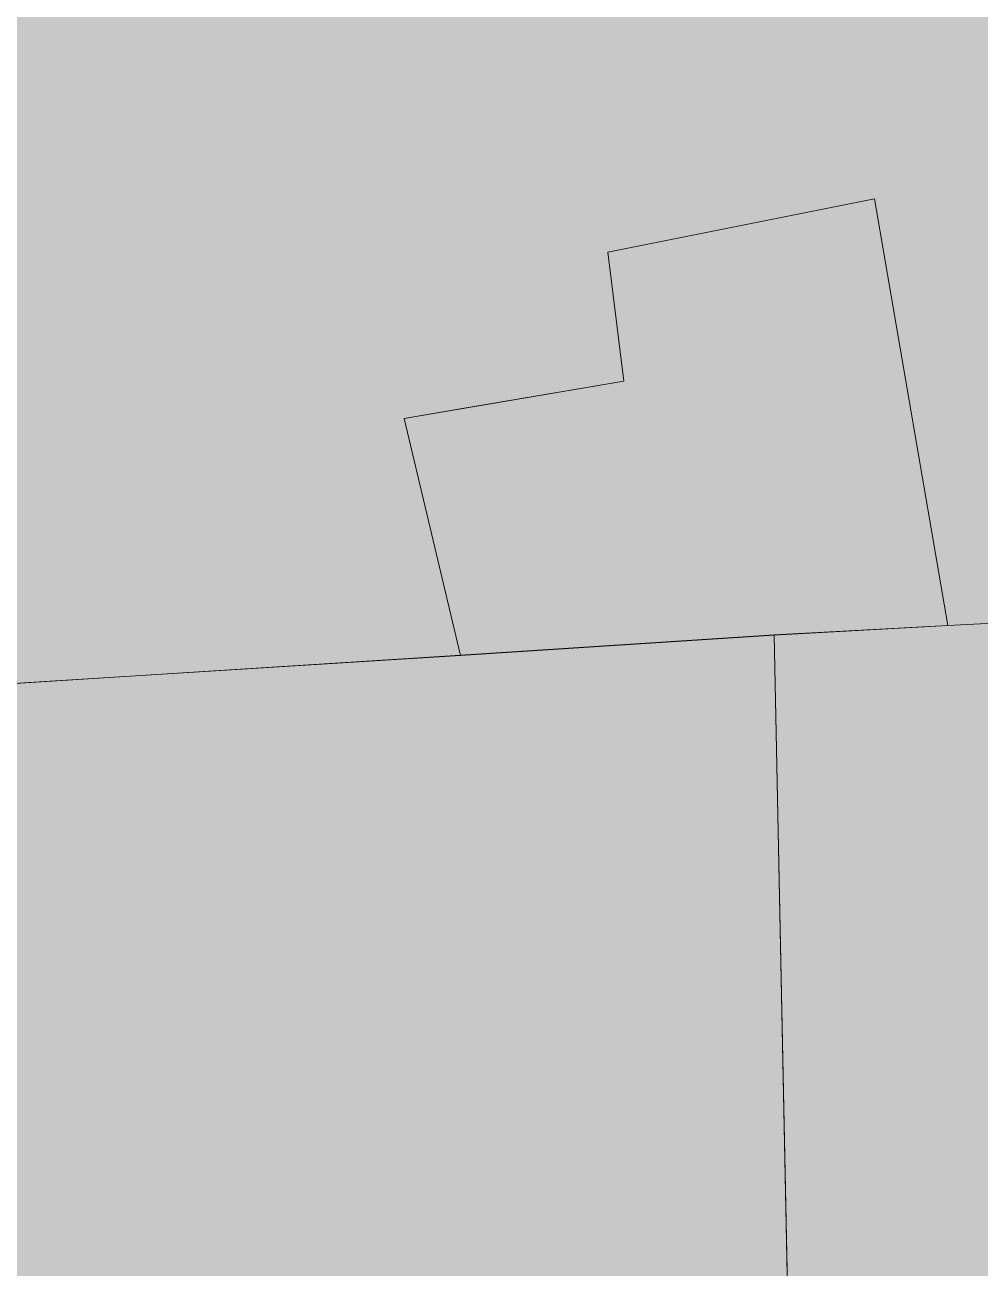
# Model space of a CAD drawing. Header units: metres. Extents: x -6 to 1255, y -2 to 532.
# Drawn here: x 975.62 to 984.58, y 17.25 to 28.9 of the extents above; entities that cross this region are included whole.
import ezdxf

# ---------------------------------------------------------------- set-up
doc = ezdxf.new("R2010")
doc.units = ezdxf.units.M
doc.header["$MEASUREMENT"] = 0
for name, color, linetype, lineweight, true_color in [('TPX_BUILDINGS', 7, 'CONTINUOUS', 0, 0x000000), ('TPX_BUILDINGS_HATCH', 7, 'CONTINUOUS', 0, 0xf0f0f0), ('TPX_BUILDINGS_SHADOWS_HATCH', 7, 'CONTINUOUS', 0, 0x000000), ('TPX_BUILDINGS_SHADOWS_OUTLINES', 7, 'CONTINUOUS', 0, 0x000000), ('TPX_CADASTRES', 7, 'CONTINUOUS', 0, 0x646464)]:
    doc.layers.add(name, color=color, linetype=linetype, lineweight=lineweight, true_color=true_color)

msp = doc.modelspace()

# ---------------------------------------------------------------- hatches: boundary and pattern name
at = {"layer": 'TPX_BUILDINGS_HATCH'}
for points in [[(971.457, 45.372), (967.807, 42.122), (968.427, 38.372), (970.457, 26.462), (971.117, 22.462), (975.277, 22.712), (975.656, 22.736), (979.706, 22.992), (979.177, 25.212), (981.237, 25.562), (981.087, 26.772), (983.587, 27.272), (984.276, 23.272), (986.236, 23.372), (985.957, 35.092), (987.277, 40.212), (983.397, 41.462), (975.057, 44.182), (971.457, 45.372)], [(984.036, 23.259), (982.646, 23.182), (982.805, 15.392), (982.893, 11.632), (982.896, 11.492), (982.926, 9.742), (982.706, 9.772), (982.896, 8.652), (985.926, 8.772), (986.026, 6.872), (996.496, 7.242), (996.827, 0), (1026.546, 0), (1026.526, 0.401), (1025.896, 12.272), (1025.866, 12.872), (1025.844, 13.292), (1025.756, 14.992), (1025.699, 16.082), (1025.587, 18.232), (1025.507, 19.772), (1025.336, 23.062), (1020.636, 22.862), (1020.476, 22.852), (1014.496, 22.592), (1014.086, 32.062), (987.277, 40.212), (985.957, 35.092), (986.236, 23.372), (984.276, 23.272), (984.036, 23.259)], [(975.277, 22.712), (971.117, 22.462), (973.026, 10.652), (977.426, 10.242), (977.676, 10.22), (982.706, 9.772), (982.926, 9.742), (982.896, 11.492), (982.893, 11.632), (982.805, 15.392), (982.646, 23.182), (979.706, 22.992), (975.656, 22.736), (975.277, 22.712)]]:
    msp.add_hatch(color=256, dxfattribs=at).paths.add_polyline_path(points)
at = {"layer": 'TPX_BUILDINGS_SHADOWS_HATCH'}
msp.add_hatch(color=256, dxfattribs=at).paths.add_polyline_path([(979.74, 25.308), (979.177, 25.212), (979.706, 22.992), (982.646, 23.182), (984.276, 23.272), (983.587, 27.272), (981.087, 26.772), (981.237, 25.562), (979.74, 25.308)])

# ---------------------------------------------------------------- linework, layer by layer
at = {"layer": 'TPX_BUILDINGS', "elevation": 0.042}
for points in [[(971.457, 45.372), (967.807, 42.122), (968.427, 38.372), (970.457, 26.462), (971.117, 22.462), (975.277, 22.712), (975.656, 22.736), (979.706, 22.992), (979.177, 25.212), (981.237, 25.562), (981.087, 26.772), (983.587, 27.272), (984.276, 23.272), (986.236, 23.372), (985.957, 35.092), (987.277, 40.212), (983.397, 41.462), (975.057, 44.182)], [(975.277, 22.712), (971.117, 22.462), (973.026, 10.652), (977.426, 10.242), (977.676, 10.22), (982.706, 9.772), (982.926, 9.742), (982.896, 11.492), (982.893, 11.632), (982.805, 15.392), (982.646, 23.182), (979.706, 22.992), (975.656, 22.736)]]:
    msp.add_lwpolyline(points, close=True, dxfattribs=at)
msp.add_lwpolyline([(1014.086, 32.062), (987.277, 40.212), (985.957, 35.092), (986.236, 23.372), (984.276, 23.272), (984.036, 23.259), (982.646, 23.182), (982.805, 15.392), (982.893, 11.632), (982.896, 11.492), (982.926, 9.742), (982.706, 9.772), (982.896, 8.652), (985.926, 8.772), (986.026, 6.872), (996.496, 7.242), (996.827, 0), (1026.546, 0)], dxfattribs=at)
at = {"layer": 'TPX_BUILDINGS_SHADOWS_OUTLINES', "elevation": 0.039}
msp.add_lwpolyline([(979.74, 25.308), (979.177, 25.212), (979.706, 22.992), (982.646, 23.182), (984.276, 23.272), (983.587, 27.272), (981.087, 26.772), (981.237, 25.562)], close=True, dxfattribs=at)
at = {"layer": 'TPX_CADASTRES', "elevation": 0.024}
for points in [[(971.457, 45.373), (967.807, 42.123), (968.427, 38.373), (970.457, 26.463), (971.117, 22.463), (975.277, 22.713), (979.706, 22.993), (982.646, 23.183), (984.276, 23.273), (986.236, 23.373), (985.957, 35.093), (987.277, 40.213), (983.397, 41.463), (975.057, 44.183)], [(984.276, 23.273), (982.646, 23.183), (982.806, 15.343), (982.896, 11.493), (982.926, 9.743), (982.706, 9.773), (982.896, 8.653), (985.926, 8.772), (986.026, 6.872), (996.496, 7.242), (996.827, 0), (1026.546, 0), (1026.526, 0.402), (1025.896, 12.272), (1025.866, 12.872), (1025.336, 23.062), (1025.056, 28.742), (1014.086, 32.062), (987.277, 40.213), (985.957, 35.093), (986.236, 23.373)], [(975.277, 22.713), (971.117, 22.463), (973.026, 10.653), (977.426, 10.243), (982.706, 9.773), (982.926, 9.743), (982.896, 11.493), (982.806, 15.343), (982.646, 23.183), (979.706, 22.993)]]:
    msp.add_lwpolyline(points, close=True, dxfattribs=at)

doc.saveas('drawing.dxf')
